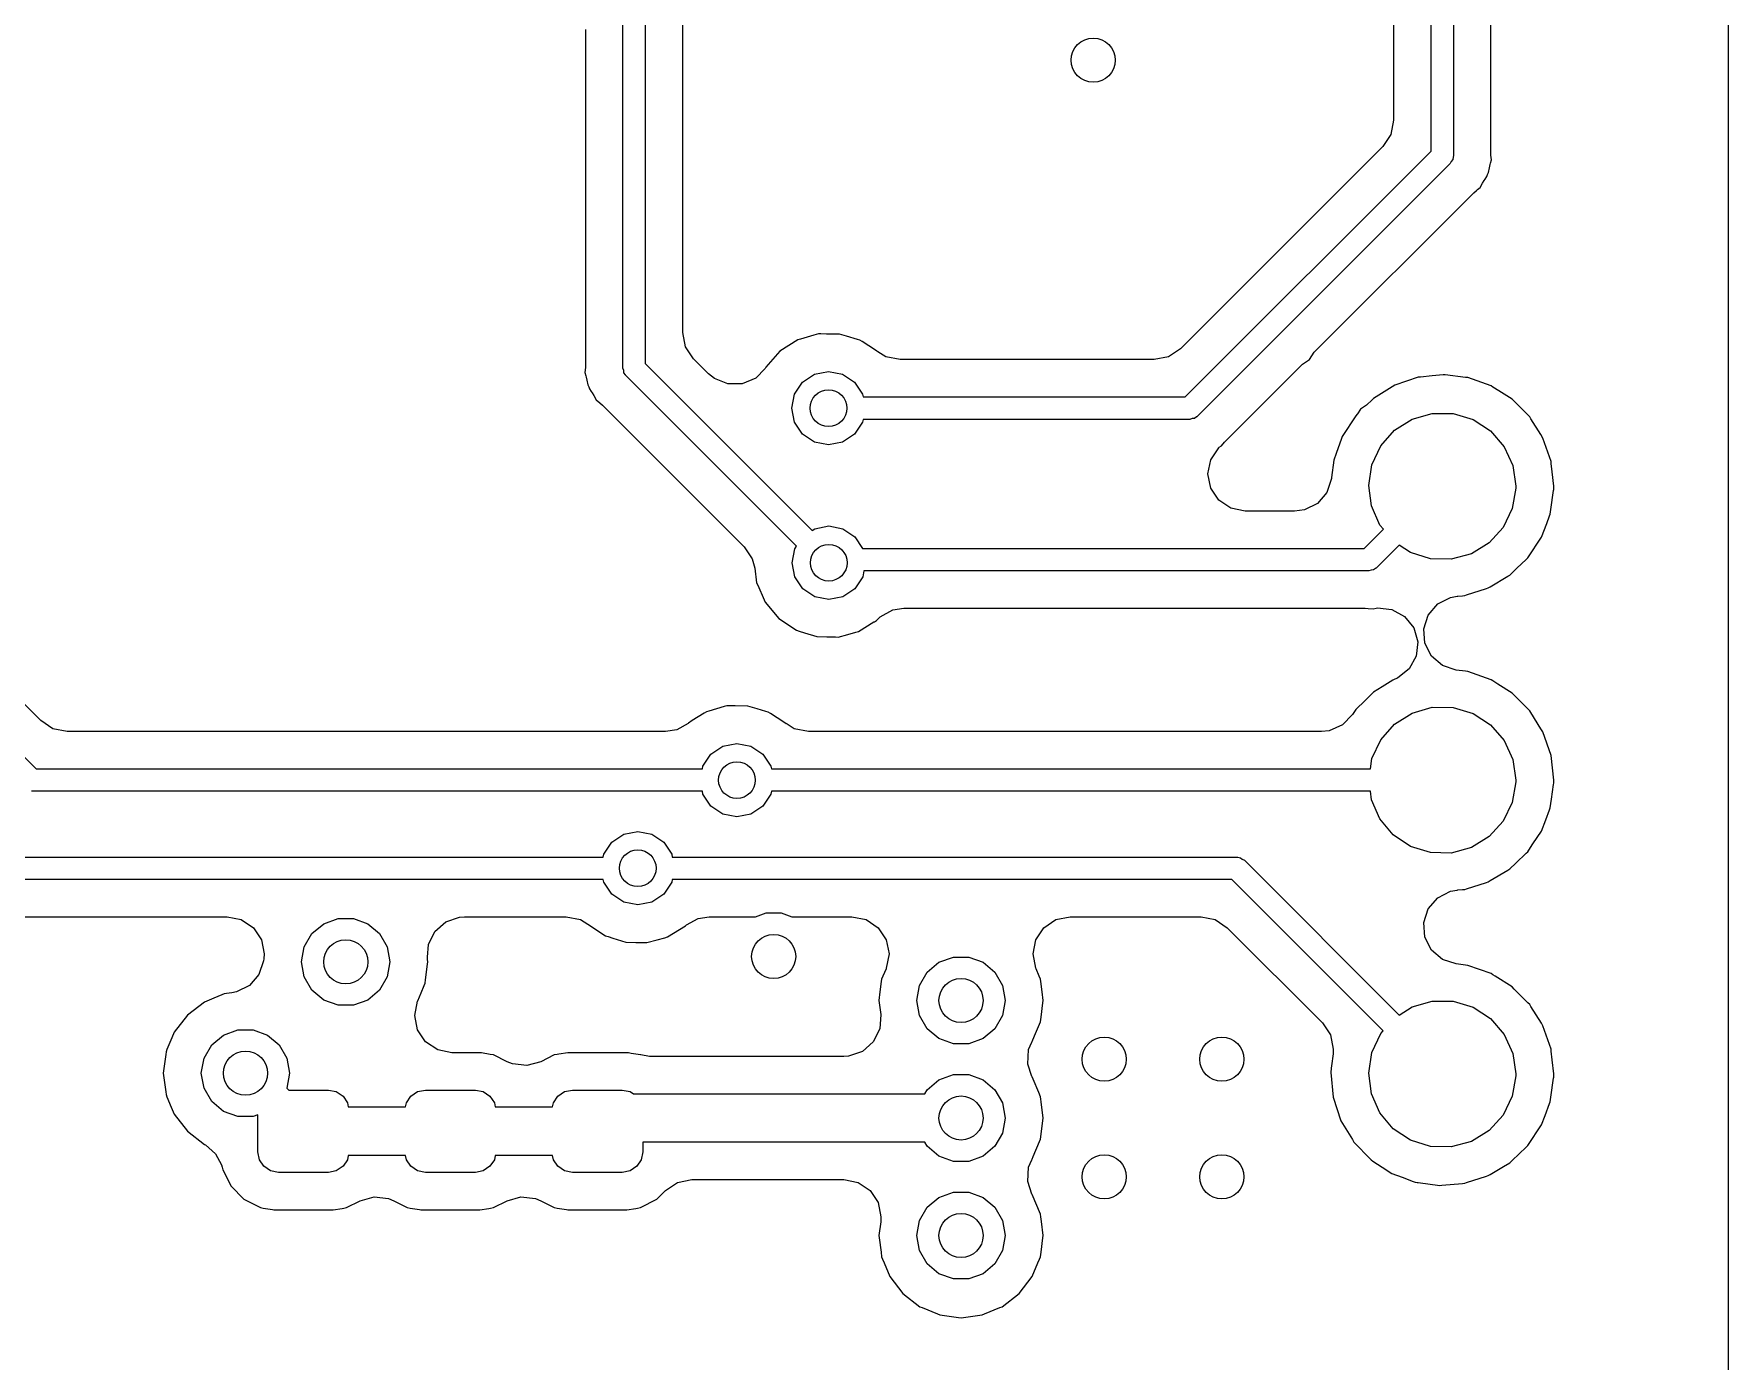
# Model space of a CAD drawing. Extents: x 0.99 to 4.24, y -7.27 to -4.02.
# Drawn here: x 3.788 to 4.242, y -6.7462 to -6.3906 of the extents above; entities that cross this region are included whole.
import ezdxf

# ---------------------------------------------------------------- set-up
doc = ezdxf.new("R2010")
doc.units = 0
doc.header["$MEASUREMENT"] = 0
doc.layers.add('BLACK', color=7, linetype='CONTINUOUS')

msp = doc.modelspace()

# ---------------------------------------------------------------- linework, layer by layer
at = {"layer": 'BLACK', "linetype": 'CONTINUOUS'}
for p, q in [((4.24195, -5.79568), (4.24195, -6.92717)), ((4.16235, -6.42199), (4.16235, -6.27106)), ((4.16835, -6.27106), (4.16835, -6.42323)), ((4.15233, -6.28082), (4.15233, -6.41371)), ((4.17837, -6.42223), (4.17837, -6.28087)), ((3.94582, -6.48014), (3.94582, -6.38116)), ((3.95182, -6.37992), (3.95182, -6.47889)), ((3.96184, -6.47062), (3.96184, -6.38092)), ((3.9358, -6.38944), (3.9358, -6.47913)), ((4.15233, -6.41371), (4.15158, -6.41752)), ((4.15158, -6.41752), (4.14942, -6.42075)), ((4.14942, -6.42075), (4.09522, -6.47495)), ((4.09645, -6.48789), (4.16235, -6.42199)), ((4.16835, -6.42323), (4.16832, -6.42341)), ((4.17841, -6.42309), (4.17837, -6.42223)), ((4.17852, -6.42438), (4.17841, -6.42309)), ((4.16748, -6.42535), (4.09981, -6.49301)), ((4.16775, -6.42476), (4.16748, -6.42535)), ((4.16817, -6.42425), (4.16775, -6.42476)), ((4.16829, -6.42361), (4.16817, -6.42425)), ((4.16834, -6.42349), (4.16829, -6.42361)), ((4.16832, -6.42341), (4.16834, -6.42349)), ((4.17749, -6.42825), (4.17778, -6.42775)), ((4.17778, -6.42775), (4.178, -6.42648)), ((4.178, -6.42648), (4.17819, -6.42563)), ((4.17819, -6.42563), (4.1783, -6.42522)), ((4.1783, -6.42522), (4.17852, -6.42438)), ((4.17449, -6.43256), (4.17481, -6.43229)), ((4.17481, -6.43229), (4.17548, -6.43173)), ((4.17548, -6.43173), (4.17613, -6.43061)), ((4.17613, -6.43061), (4.17659, -6.42987)), ((4.17659, -6.42987), (4.17684, -6.42953)), ((4.17684, -6.42953), (4.17734, -6.42882)), ((4.17684, -6.42953), (4.17684, -6.42953)), ((4.17734, -6.42882), (4.17749, -6.42825)), ((4.13108, -6.47591), (4.17385, -6.43314)), ((4.17385, -6.43314), (4.17449, -6.43256)), ((3.9626, -6.47443), (3.96184, -6.47062)), ((3.99272, -6.47257), (3.98791, -6.47561)), ((3.9934, -6.47238), (3.99272, -6.47257)), ((3.99702, -6.47134), (3.9934, -6.47238)), ((3.9934, -6.47238), (3.9934, -6.47238)), ((3.99819, -6.47101), (3.99702, -6.47134)), ((3.9989, -6.47101), (3.99819, -6.47101)), ((4.00041, -6.47102), (3.9989, -6.47101)), ((4.00388, -6.47104), (4.00041, -6.47102)), ((4.00576, -6.4716), (4.00388, -6.47104)), ((4.00865, -6.47247), (4.00576, -6.4716)), ((4.00933, -6.47267), (4.00865, -6.47247)), ((4.00865, -6.47247), (4.00865, -6.47247)), ((4.00993, -6.47306), (4.00933, -6.47267)), ((4.01351, -6.47538), (4.00993, -6.47306)), ((3.96476, -6.47766), (3.9626, -6.47443)), ((3.96875, -6.48166), (3.96476, -6.47766)), ((3.98791, -6.47561), (3.98414, -6.47987)), ((4.01385, -6.4756), (4.01351, -6.47538)), ((4.01351, -6.47538), (4.01351, -6.47538)), ((4.01411, -6.47577), (4.01385, -6.4756)), ((4.01628, -6.47711), (4.01411, -6.47576)), ((4.01411, -6.47576), (4.01411, -6.47577)), ((4.0201, -6.47787), (4.01628, -6.47711)), ((4.09199, -6.47711), (4.08817, -6.47787)), ((4.09522, -6.47495), (4.09199, -6.47711)), ((4.12979, -6.47783), (4.13108, -6.47591)), ((3.93576, -6.48), (3.93565, -6.48129)), ((3.93565, -6.48129), (3.9359, -6.48222)), ((3.9358, -6.47913), (3.93576, -6.48)), ((3.9359, -6.48222), (3.93598, -6.48254)), ((3.94604, -6.48075), (3.94582, -6.48014)), ((3.9461, -6.48141), (3.94604, -6.48075)), ((3.94648, -6.48194), (3.9461, -6.48141)), ((3.94652, -6.48207), (3.94648, -6.48194)), ((3.94659, -6.48211), (3.94652, -6.48207)), ((3.9467, -6.48226), (3.94659, -6.48211)), ((3.99233, -6.52789), (3.9467, -6.48226)), ((3.95182, -6.47889), (3.99657, -6.52364)), ((3.97033, -6.48294), (3.96875, -6.48166)), ((3.98397, -6.48024), (3.9814, -6.48286)), ((3.98414, -6.47987), (3.98397, -6.48024)), ((3.99395, -6.48393), (3.99715, -6.4818)), ((3.99715, -6.4818), (4.00091, -6.48105)), ((4.00091, -6.48105), (4.00468, -6.4818)), ((4.00468, -6.4818), (4.00787, -6.48393)), ((4.08817, -6.47787), (4.0201, -6.47787)), ((4.10761, -6.49939), (4.12791, -6.47908)), ((4.12791, -6.47908), (4.12979, -6.47783)), ((4.16267, -6.48222), (4.15949, -6.48256)), ((4.16556, -6.48192), (4.16267, -6.48222)), ((4.16612, -6.48199), (4.16556, -6.48192)), ((4.17163, -6.48264), (4.16612, -6.48199)), ((4.16612, -6.48199), (4.16612, -6.48199)), ((3.93598, -6.48254), (3.93617, -6.48339)), ((3.93617, -6.48339), (3.9364, -6.48466)), ((3.9364, -6.48466), (3.93669, -6.48516)), ((3.93669, -6.48516), (3.93684, -6.48572)), ((3.93684, -6.48572), (3.93734, -6.48644)), ((3.93734, -6.48644), (3.93734, -6.48644)), ((3.93734, -6.48644), (3.93758, -6.48678)), ((3.93758, -6.48678), (3.93805, -6.48752)), ((3.97393, -6.4844), (3.97033, -6.48294)), ((3.97782, -6.48437), (3.97393, -6.4844)), ((3.9814, -6.48286), (3.97782, -6.48437)), ((3.99182, -6.48712), (3.99395, -6.48393)), ((4.00787, -6.48393), (4.01001, -6.48712)), ((4.15263, -6.48476), (4.14695, -6.48826)), ((4.15894, -6.48262), (4.15263, -6.48476)), ((4.15949, -6.48256), (4.15894, -6.48262)), ((4.15949, -6.48256), (4.15949, -6.48256)), ((4.17218, -6.48271), (4.17163, -6.48264)), ((4.17163, -6.48264), (4.17163, -6.48264)), ((4.17846, -6.48494), (4.17218, -6.48271)), ((4.17893, -6.48524), (4.17846, -6.48494)), ((4.18051, -6.48624), (4.17893, -6.48524)), ((4.17893, -6.48524), (4.17893, -6.48524)), ((4.18409, -6.48851), (4.18051, -6.48624)), ((3.93805, -6.48752), (3.93869, -6.48864)), ((3.93869, -6.48864), (3.93968, -6.48947)), ((3.93968, -6.48947), (3.94032, -6.49005)), ((3.94032, -6.49005), (3.97831, -6.52804)), ((3.99107, -6.49089), (3.99182, -6.48712)), ((3.99182, -6.49466), (3.99107, -6.49089)), ((4.01001, -6.48712), (4.01016, -6.48789)), ((4.01016, -6.48789), (4.09645, -6.48789)), ((4.14343, -6.49116), (4.14267, -6.49242)), ((4.1451, -6.49007), (4.14343, -6.49116)), ((4.14655, -6.48864), (4.1451, -6.49007)), ((4.14695, -6.48826), (4.14655, -6.48864)), ((4.14655, -6.48864), (4.14655, -6.48864)), ((4.18878, -6.49324), (4.18409, -6.48851)), ((3.99395, -6.49785), (3.99182, -6.49466)), ((4.01001, -6.49466), (4.00787, -6.49785)), ((4.01016, -6.49389), (4.01001, -6.49466)), ((4.09769, -6.49389), (4.01016, -6.49389)), ((4.09831, -6.49367), (4.09769, -6.49389)), ((4.09896, -6.49361), (4.09831, -6.49367)), ((4.0995, -6.49323), (4.09896, -6.49361)), ((4.09962, -6.49319), (4.0995, -6.49323)), ((4.09966, -6.49312), (4.09962, -6.49319)), ((4.09981, -6.49301), (4.09966, -6.49312)), ((4.14219, -6.49292), (4.13858, -6.49852)), ((4.14259, -6.49253), (4.14219, -6.49292)), ((4.14267, -6.49242), (4.14259, -6.49253)), ((4.1526, -6.49682), (4.15732, -6.49384)), ((4.15732, -6.49384), (4.16268, -6.49231)), ((4.16268, -6.49231), (4.16826, -6.49234)), ((4.16826, -6.49234), (4.17361, -6.49394)), ((4.17361, -6.49394), (4.17829, -6.49698)), ((4.18908, -6.49372), (4.18878, -6.49324)), ((4.19174, -6.49798), (4.18908, -6.49372)), ((3.99715, -6.49998), (3.99395, -6.49785)), ((4.00091, -6.50073), (3.99715, -6.49998)), ((4.00468, -6.49998), (4.00091, -6.50073)), ((4.00787, -6.49785), (4.00468, -6.49998)), ((4.10619, -6.50102), (4.10702, -6.50003)), ((4.10702, -6.50003), (4.10761, -6.49939)), ((4.13839, -6.49904), (4.13694, -6.50302)), ((4.13858, -6.49852), (4.13839, -6.49904)), ((4.13839, -6.49904), (4.13839, -6.49904)), ((4.1489, -6.501), (4.1526, -6.49682)), ((4.17829, -6.49698), (4.18194, -6.50121)), ((4.19231, -6.49889), (4.19174, -6.49798)), ((4.1945, -6.50519), (4.19231, -6.49889)), ((4.10255, -6.50852), (4.10331, -6.5047)), ((4.10331, -6.5047), (4.10547, -6.50147)), ((4.10547, -6.50147), (4.10559, -6.50136)), ((4.10559, -6.50136), (4.10619, -6.50102)), ((4.1363, -6.50478), (4.13571, -6.50948)), ((4.13694, -6.50302), (4.1363, -6.50478)), ((4.14653, -6.50606), (4.1489, -6.501)), ((4.18194, -6.50121), (4.18425, -6.50629)), ((4.10331, -6.51233), (4.10255, -6.50852)), ((4.13571, -6.50948), (4.13567, -6.50976)), ((4.14567, -6.51157), (4.14653, -6.50606)), ((4.18425, -6.50629), (4.18504, -6.51181)), ((4.19457, -6.50574), (4.1945, -6.50519)), ((4.19481, -6.50795), (4.19457, -6.50574)), ((4.19457, -6.50574), (4.19457, -6.50574)), ((4.19525, -6.51181), (4.19481, -6.50795)), ((4.10547, -6.51556), (4.10331, -6.51233)), ((4.13444, -6.51345), (4.13189, -6.51639)), ((4.13567, -6.50976), (4.13444, -6.51345)), ((4.14639, -6.5171), (4.14567, -6.51157)), ((4.18503, -6.51229), (4.18411, -6.5178)), ((4.18504, -6.51181), (4.18503, -6.51229)), ((4.19448, -6.51803), (4.19519, -6.51296)), ((4.19519, -6.51296), (4.19524, -6.51265)), ((4.19519, -6.51296), (4.19519, -6.51296)), ((4.19524, -6.51265), (4.19525, -6.51181)), ((4.1087, -6.51772), (4.10547, -6.51556)), ((4.11252, -6.51848), (4.1087, -6.51772)), ((4.12579, -6.51848), (4.11252, -6.51848)), ((4.12842, -6.51812), (4.12579, -6.51848)), ((4.13189, -6.51639), (4.12842, -6.51812)), ((4.14864, -6.52221), (4.14639, -6.5171)), ((4.18411, -6.5178), (4.18167, -6.52282)), ((4.19431, -6.51925), (4.19448, -6.51803)), ((3.99722, -6.52321), (4.00098, -6.52246)), ((4.00098, -6.52246), (4.00475, -6.52321)), ((4.14959, -6.52334), (4.14864, -6.52221)), ((4.18167, -6.52282), (4.17793, -6.52696)), ((4.19194, -6.52547), (4.19334, -6.52179)), ((4.19334, -6.52179), (4.19411, -6.51977)), ((4.19411, -6.51977), (4.19431, -6.51925)), ((4.19411, -6.51977), (4.19411, -6.51977)), ((3.99657, -6.52364), (3.99722, -6.52321)), ((4.00475, -6.52321), (4.00794, -6.52534)), ((4.00794, -6.52534), (4.01005, -6.5285)), ((4.14443, -6.5285), (4.14959, -6.52334)), ((4.15385, -6.52756), (4.14779, -6.53362)), ((4.15688, -6.52958), (4.15385, -6.52756)), ((4.17793, -6.52696), (4.17317, -6.52988)), ((4.18825, -6.53103), (4.19194, -6.52547)), ((3.97831, -6.52804), (3.98047, -6.53128)), ((3.98047, -6.53128), (3.98115, -6.5338)), ((3.99114, -6.5323), (3.99189, -6.52854)), ((3.99189, -6.52854), (3.99233, -6.52789)), ((4.01005, -6.5285), (4.14443, -6.5285)), ((4.16221, -6.53124), (4.15688, -6.52958)), ((4.16779, -6.53135), (4.16221, -6.53124)), ((4.17317, -6.52988), (4.16779, -6.53135)), ((4.18534, -6.5338), (4.18785, -6.53141)), ((4.18785, -6.53141), (4.18825, -6.53103)), ((3.98115, -6.5338), (3.98166, -6.5377)), ((3.99189, -6.53607), (3.99114, -6.5323)), ((3.99402, -6.53926), (3.99189, -6.53607)), ((4.01008, -6.53607), (4.00794, -6.53926)), ((4.01039, -6.5345), (4.01008, -6.53607)), ((4.14567, -6.5345), (4.01039, -6.5345)), ((4.14628, -6.53427), (4.14567, -6.5345)), ((4.14694, -6.53421), (4.14628, -6.53427)), ((4.14747, -6.53384), (4.14694, -6.53421)), ((4.1476, -6.53379), (4.14747, -6.53384)), ((4.14764, -6.53372), (4.1476, -6.53379)), ((4.14779, -6.53362), (4.14764, -6.53372)), ((4.17818, -6.53875), (4.18295, -6.53591)), ((4.18295, -6.53591), (4.18343, -6.53562)), ((4.18343, -6.53562), (4.18534, -6.5338)), ((3.74217, -6.54108), (3.78864, -6.58755)), ((3.78988, -6.57461), (3.75511, -6.53985)), ((3.98166, -6.5377), (3.98194, -6.53835)), ((3.98194, -6.53835), (3.98194, -6.53835)), ((3.98194, -6.53835), (3.98366, -6.54226)), ((3.99722, -6.5414), (3.99402, -6.53926)), ((4.00794, -6.53926), (4.00475, -6.5414)), ((4.1676, -6.5416), (4.16939, -6.54127)), ((4.16939, -6.54127), (4.16957, -6.54126)), ((4.16957, -6.54126), (4.17081, -6.54114)), ((4.17081, -6.54114), (4.17137, -6.54109)), ((4.17081, -6.54114), (4.17081, -6.54114)), ((4.17137, -6.54109), (4.17189, -6.54092)), ((4.17189, -6.54092), (4.17717, -6.53921)), ((4.17189, -6.54092), (4.17189, -6.54092)), ((4.17717, -6.53921), (4.1777, -6.53903)), ((4.17717, -6.53921), (4.17717, -6.53921)), ((4.1777, -6.53903), (4.17818, -6.53875)), ((4.17818, -6.53875), (4.17818, -6.53875)), ((3.98366, -6.54226), (3.98395, -6.54291)), ((3.98395, -6.54291), (3.98761, -6.54726)), ((4.00098, -6.54215), (3.99722, -6.5414)), ((4.00475, -6.5414), (4.00098, -6.54215)), ((4.01476, -6.54681), (4.01818, -6.54496)), ((4.01818, -6.54496), (4.02113, -6.54452)), ((4.02113, -6.54452), (4.14467, -6.54452)), ((4.14467, -6.54452), (4.14553, -6.54455)), ((4.14553, -6.54455), (4.14682, -6.54467)), ((4.14682, -6.54467), (4.14766, -6.54444)), ((4.14766, -6.54444), (4.148, -6.54441)), ((4.148, -6.54441), (4.15186, -6.54483)), ((4.15186, -6.54483), (4.15527, -6.5467)), ((4.16161, -6.54632), (4.16414, -6.54336)), ((4.16414, -6.54336), (4.1676, -6.5416)), ((3.98761, -6.54726), (3.99235, -6.55041)), ((3.99235, -6.55041), (3.99302, -6.55063)), ((4.00895, -6.55072), (4.0131, -6.54817)), ((4.0131, -6.54817), (4.0132, -6.54811)), ((4.0132, -6.54811), (4.0138, -6.54774)), ((4.0132, -6.54811), (4.0132, -6.54811)), ((4.0138, -6.54774), (4.01428, -6.54722)), ((4.01428, -6.54722), (4.01476, -6.54681)), ((4.15527, -6.5467), (4.1577, -6.54974)), ((4.1577, -6.54974), (4.15879, -6.55347)), ((4.1604, -6.55001), (4.16161, -6.54632)), ((4.16071, -6.55389), (4.1604, -6.55001)), ((3.99302, -6.55063), (3.99302, -6.55063)), ((3.99302, -6.55063), (3.99451, -6.55109)), ((3.99451, -6.55109), (3.99778, -6.55211)), ((3.99778, -6.55211), (4.00047, -6.55216)), ((4.00047, -6.55216), (4.00275, -6.5522)), ((4.00275, -6.5522), (4.00276, -6.5522)), ((4.00276, -6.5522), (4.00346, -6.55222)), ((4.00346, -6.55222), (4.00608, -6.5515)), ((4.00608, -6.5515), (4.00827, -6.55091)), ((4.00827, -6.55091), (4.00895, -6.55072)), ((4.00827, -6.55091), (4.00827, -6.55091)), ((4.15879, -6.55347), (4.15836, -6.55733)), ((4.16247, -6.55735), (4.16071, -6.55389)), ((4.15836, -6.55733), (4.15649, -6.56074)), ((4.16542, -6.55988), (4.16247, -6.55735)), ((4.15215, -6.5638), (4.14927, -6.56557)), ((4.15263, -6.5635), (4.15215, -6.5638)), ((4.15215, -6.5638), (4.15215, -6.5638)), ((4.15315, -6.56333), (4.15263, -6.5635)), ((4.15346, -6.56317), (4.15315, -6.56333)), ((4.15649, -6.56074), (4.15346, -6.56317)), ((4.16912, -6.56108), (4.16542, -6.55988)), ((4.17163, -6.56138), (4.16912, -6.56108)), ((4.17218, -6.56145), (4.17163, -6.56138)), ((4.17163, -6.56138), (4.17163, -6.56138)), ((4.17846, -6.56368), (4.17218, -6.56145)), ((4.17893, -6.56398), (4.17846, -6.56368)), ((4.18029, -6.56485), (4.17893, -6.56398)), ((4.17893, -6.56398), (4.17893, -6.56398)), ((4.14655, -6.56739), (4.14469, -6.56921)), ((4.14695, -6.567), (4.14655, -6.56739)), ((4.14655, -6.56739), (4.14655, -6.56739)), ((4.14927, -6.56557), (4.14695, -6.567)), ((4.18409, -6.56725), (4.18029, -6.56485)), ((4.18457, -6.56774), (4.18409, -6.56725)), ((4.18807, -6.57127), (4.18457, -6.56774)), ((3.96758, -6.57261), (3.96441, -6.57461)), ((3.96818, -6.57223), (3.96758, -6.57261)), ((3.96758, -6.57261), (3.96758, -6.57261)), ((3.96887, -6.57204), (3.96818, -6.57223)), ((3.97297, -6.57087), (3.96887, -6.57204)), ((3.96887, -6.57204), (3.96887, -6.57204)), ((3.97365, -6.57067), (3.97297, -6.57087)), ((3.97297, -6.57087), (3.97297, -6.57087)), ((3.97436, -6.57067), (3.97365, -6.57067)), ((3.97588, -6.57068), (3.97436, -6.57067)), ((3.97934, -6.57071), (3.97588, -6.57068)), ((3.98182, -6.57145), (3.97934, -6.57071)), ((3.98412, -6.57213), (3.98182, -6.57145)), ((3.98479, -6.57234), (3.98412, -6.57213)), ((3.98412, -6.57213), (3.98412, -6.57213)), ((3.98539, -6.57272), (3.98479, -6.57234)), ((3.98897, -6.57504), (3.98539, -6.57272)), ((4.14135, -6.57297), (4.13864, -6.57576)), ((4.14219, -6.57166), (4.14135, -6.57297)), ((4.14469, -6.56921), (4.14219, -6.57166)), ((4.1526, -6.57556), (4.15732, -6.57258)), ((4.15732, -6.57258), (4.16268, -6.57105)), ((4.16268, -6.57105), (4.16826, -6.57108)), ((4.16826, -6.57108), (4.17361, -6.57268)), ((4.17361, -6.57268), (4.17829, -6.57572)), ((4.18878, -6.57198), (4.18807, -6.57127)), ((4.18908, -6.57246), (4.18878, -6.57198)), ((4.19177, -6.57677), (4.18908, -6.57246)), ((3.79311, -6.57677), (3.78988, -6.57461)), ((3.79692, -6.57753), (3.79311, -6.57677)), ((3.95721, -6.57753), (3.79692, -6.57753)), ((3.96027, -6.57705), (3.95721, -6.57753)), ((3.96329, -6.57536), (3.96027, -6.57705)), ((3.96337, -6.57527), (3.96329, -6.57536)), ((3.96441, -6.57461), (3.96337, -6.57527)), ((3.98931, -6.57526), (3.98897, -6.57504)), ((3.98897, -6.57504), (3.98897, -6.57504)), ((3.98957, -6.57543), (3.98931, -6.57526)), ((3.99175, -6.57677), (3.98957, -6.57542)), ((3.98957, -6.57542), (3.98957, -6.57543)), ((3.99556, -6.57753), (3.99175, -6.57677)), ((4.13297, -6.57753), (3.99556, -6.57753)), ((4.13508, -6.57731), (4.13297, -6.57753)), ((4.13864, -6.57576), (4.13508, -6.57731)), ((4.1489, -6.57974), (4.1526, -6.57556)), ((4.17829, -6.57572), (4.18194, -6.57995)), ((4.19231, -6.57763), (4.19177, -6.57677)), ((4.1945, -6.58393), (4.19231, -6.57763)), ((3.96942, -6.58359), (3.97261, -6.58146)), ((3.97261, -6.58146), (3.97638, -6.58071)), ((3.97638, -6.58071), (3.98014, -6.58146)), ((3.98014, -6.58146), (3.98334, -6.58359)), ((4.14653, -6.5848), (4.1489, -6.57974)), ((4.18194, -6.57995), (4.18425, -6.58503)), ((3.96728, -6.58678), (3.96942, -6.58359)), ((3.98334, -6.58359), (3.98547, -6.58678)), ((4.1461, -6.58755), (4.14653, -6.5848)), ((4.18425, -6.58503), (4.18504, -6.59055)), ((4.19525, -6.59055), (4.1945, -6.58393)), ((3.78864, -6.58755), (3.96713, -6.58755)), ((3.96713, -6.58755), (3.96728, -6.58678)), ((3.98547, -6.58678), (3.98562, -6.58755)), ((3.98562, -6.58755), (4.1461, -6.58755)), ((4.18503, -6.59103), (4.18411, -6.59654)), ((4.18504, -6.59055), (4.18503, -6.59103)), ((4.19524, -6.59139), (4.19525, -6.59055)), ((3.96713, -6.59355), (3.7874, -6.59355)), ((3.96728, -6.59432), (3.96713, -6.59355)), ((3.96942, -6.59751), (3.96728, -6.59432)), ((3.98547, -6.59432), (3.98334, -6.59751)), ((3.98562, -6.59355), (3.98547, -6.59432)), ((4.14609, -6.59355), (3.98562, -6.59355)), ((4.14639, -6.59584), (4.14609, -6.59355)), ((4.19431, -6.59799), (4.19463, -6.59568)), ((4.19463, -6.59568), (4.19519, -6.5917)), ((4.19519, -6.5917), (4.19524, -6.59139)), ((4.19519, -6.5917), (4.19519, -6.5917)), ((3.97261, -6.59964), (3.96942, -6.59751)), ((3.97638, -6.60039), (3.97261, -6.59964)), ((3.98014, -6.59964), (3.97638, -6.60039)), ((3.98334, -6.59751), (3.98014, -6.59964)), ((4.14864, -6.60095), (4.14639, -6.59584)), ((4.18411, -6.59654), (4.18167, -6.60156)), ((4.19309, -6.60118), (4.19411, -6.59851)), ((4.19411, -6.59851), (4.19431, -6.59799)), ((4.19411, -6.59851), (4.19411, -6.59851)), ((3.94604, -6.60508), (3.9498, -6.60433)), ((3.9498, -6.60433), (3.95357, -6.60508)), ((4.15223, -6.60523), (4.14864, -6.60095)), ((4.18167, -6.60156), (4.17793, -6.6057)), ((4.18966, -6.60765), (4.19194, -6.60422)), ((4.19194, -6.60422), (4.19309, -6.60118)), ((3.94071, -6.61041), (3.94284, -6.60721)), ((3.94284, -6.60721), (3.94604, -6.60508)), ((3.95357, -6.60508), (3.95676, -6.60721)), ((3.95676, -6.60721), (3.9589, -6.61041)), ((4.15688, -6.60832), (4.15223, -6.60523)), ((4.16221, -6.60998), (4.15688, -6.60832)), ((4.17317, -6.60862), (4.16779, -6.61009)), ((4.17793, -6.6057), (4.17317, -6.60862)), ((4.18825, -6.60977), (4.18856, -6.6093)), ((4.18856, -6.6093), (4.18966, -6.60765)), ((3.78077, -6.61117), (3.94056, -6.61117)), ((3.94056, -6.61117), (3.94071, -6.61041)), ((3.9589, -6.61041), (3.95905, -6.61117)), ((3.95905, -6.61117), (4.11024, -6.61117)), ((4.11024, -6.61117), (4.11042, -6.61121)), ((4.11042, -6.61121), (4.1105, -6.61118)), ((4.1105, -6.61118), (4.11062, -6.61124)), ((4.11062, -6.61124), (4.11126, -6.61135)), ((4.11126, -6.61135), (4.11176, -6.61178)), ((4.11176, -6.61178), (4.11236, -6.61205)), ((4.11236, -6.61205), (4.15383, -6.65352)), ((4.16779, -6.61009), (4.16221, -6.60998)), ((4.18343, -6.61436), (4.18506, -6.61281)), ((4.18506, -6.61281), (4.18785, -6.61015)), ((4.18785, -6.61015), (4.18825, -6.60977)), ((3.94056, -6.61717), (3.77953, -6.61717)), ((3.94071, -6.61794), (3.94056, -6.61717)), ((3.94284, -6.62113), (3.94071, -6.61794)), ((3.9589, -6.61794), (3.95676, -6.62113)), ((3.95905, -6.61717), (3.9589, -6.61794)), ((4.10899, -6.61717), (3.95905, -6.61717)), ((4.14956, -6.65774), (4.10899, -6.61717)), ((4.17189, -6.61966), (4.17717, -6.61795)), ((4.17717, -6.61795), (4.1777, -6.61777)), ((4.17717, -6.61795), (4.17717, -6.61795)), ((4.1777, -6.61777), (4.17818, -6.61749)), ((4.17818, -6.61749), (4.18295, -6.61465)), ((4.17818, -6.61749), (4.17818, -6.61749)), ((4.18295, -6.61465), (4.18343, -6.61436)), ((3.94604, -6.62327), (3.94284, -6.62113)), ((3.95676, -6.62113), (3.95357, -6.62327)), ((4.16161, -6.62506), (4.16414, -6.6221)), ((4.16414, -6.6221), (4.1676, -6.62034)), ((4.1676, -6.62034), (4.16939, -6.62001)), ((4.16939, -6.62001), (4.16957, -6.62)), ((4.16957, -6.62), (4.17081, -6.61988)), ((4.17081, -6.61988), (4.17137, -6.61983)), ((4.17081, -6.61988), (4.17081, -6.61988)), ((4.17137, -6.61983), (4.17189, -6.61966)), ((4.17189, -6.61966), (4.17189, -6.61966)), ((3.78053, -6.62719), (3.83977, -6.62719)), ((3.83977, -6.62719), (3.84358, -6.62795)), ((3.89836, -6.62853), (3.90204, -6.62728)), ((3.90204, -6.62728), (3.90334, -6.62719)), ((3.90334, -6.62719), (3.93061, -6.62719)), ((3.93061, -6.62719), (3.93442, -6.62795)), ((3.9498, -6.62402), (3.94604, -6.62327)), ((3.95357, -6.62327), (3.9498, -6.62402)), ((3.96603, -6.62764), (3.96897, -6.62719)), ((3.96897, -6.62719), (3.98134, -6.62719)), ((3.98134, -6.62719), (3.98417, -6.62616)), ((3.98417, -6.62616), (3.98827, -6.62616)), ((3.98827, -6.62616), (3.9911, -6.62719)), ((3.9911, -6.62719), (4.00716, -6.62719)), ((4.00716, -6.62719), (4.01098, -6.62795)), ((4.06186, -6.62795), (4.06567, -6.62719)), ((4.06567, -6.62719), (4.10072, -6.62719)), ((4.10072, -6.62719), (4.10453, -6.62795)), ((4.1604, -6.62875), (4.16161, -6.62506)), ((3.84358, -6.62795), (3.84681, -6.63011)), ((3.84681, -6.63011), (3.84897, -6.63334)), ((3.86046, -6.63523), (3.86251, -6.63168)), ((3.86251, -6.63168), (3.86565, -6.62904)), ((3.86565, -6.62904), (3.8695, -6.62764)), ((3.8695, -6.62764), (3.87361, -6.62764)), ((3.87361, -6.62764), (3.87746, -6.62904)), ((3.87746, -6.62904), (3.8806, -6.63168)), ((3.8806, -6.63168), (3.88265, -6.63523)), ((3.89372, -6.63458), (3.89544, -6.63109)), ((3.89544, -6.63109), (3.89836, -6.62853)), ((3.93442, -6.62795), (3.93639, -6.62919)), ((3.93639, -6.62919), (3.93643, -6.62913)), ((3.93643, -6.62913), (3.94116, -6.63228)), ((3.95777, -6.63259), (3.96262, -6.62961)), ((3.96262, -6.62961), (3.96285, -6.62936)), ((3.96285, -6.62936), (3.96603, -6.62764)), ((4.01098, -6.62795), (4.01421, -6.63011)), ((4.01421, -6.63011), (4.01637, -6.63334)), ((4.05647, -6.63334), (4.05863, -6.63011)), ((4.05863, -6.63011), (4.06186, -6.62795)), ((4.10453, -6.62795), (4.10776, -6.63011)), ((4.10776, -6.63011), (4.13325, -6.6556)), ((4.16071, -6.63263), (4.1604, -6.62875)), ((3.84897, -6.63334), (3.84973, -6.63715)), ((3.85974, -6.63927), (3.86046, -6.63523)), ((3.88265, -6.63523), (3.88337, -6.63927)), ((3.8935, -6.63797), (3.89372, -6.63458)), ((3.94116, -6.63228), (3.94184, -6.6325)), ((3.94184, -6.6325), (3.94184, -6.6325)), ((3.94184, -6.6325), (3.94309, -6.63288)), ((3.94309, -6.63288), (3.94659, -6.63398)), ((3.94659, -6.63398), (3.94929, -6.63403)), ((3.94929, -6.63403), (3.95157, -6.63407)), ((3.95157, -6.63407), (3.95157, -6.63407)), ((3.95157, -6.63407), (3.95228, -6.63409)), ((3.95228, -6.63409), (3.95501, -6.63334)), ((3.95501, -6.63334), (3.95709, -6.63278)), ((3.95709, -6.63278), (3.95777, -6.63259)), ((3.95709, -6.63278), (3.95709, -6.63278)), ((4.01637, -6.63334), (4.01713, -6.63715)), ((4.05571, -6.63715), (4.05647, -6.63334)), ((4.16247, -6.63609), (4.16071, -6.63263)), ((4.16542, -6.63862), (4.16247, -6.63609)), ((3.84957, -6.63899), (3.84832, -6.64267)), ((3.84964, -6.63845), (3.84957, -6.63899)), ((3.84973, -6.63715), (3.84964, -6.63845)), ((3.86046, -6.64331), (3.85974, -6.63927)), ((3.88337, -6.63927), (3.88265, -6.64331)), ((3.89294, -6.6441), (3.89349, -6.63992)), ((3.89347, -6.63845), (3.89349, -6.63811)), ((3.89349, -6.63862), (3.89347, -6.63845)), ((3.89349, -6.63811), (3.89349, -6.63797)), ((3.89349, -6.63797), (3.8935, -6.63797)), ((3.89357, -6.63927), (3.89349, -6.63862)), ((3.89349, -6.63862), (3.89349, -6.63862)), ((3.89349, -6.63992), (3.89357, -6.63927)), ((4.01632, -6.64109), (4.01549, -6.64309)), ((4.01637, -6.64097), (4.01632, -6.64109)), ((4.01713, -6.63715), (4.01637, -6.64097)), ((4.02737, -6.64201), (4.03051, -6.63938)), ((4.03051, -6.63938), (4.03437, -6.63797)), ((4.03437, -6.63797), (4.03847, -6.63797)), ((4.03847, -6.63797), (4.04232, -6.63938)), ((4.04232, -6.63938), (4.04547, -6.64201)), ((4.05647, -6.64097), (4.05571, -6.63715)), ((4.05652, -6.64109), (4.05647, -6.64097)), ((4.05735, -6.64309), (4.05652, -6.64109)), ((4.16912, -6.63982), (4.16542, -6.63862)), ((4.17163, -6.64012), (4.16912, -6.63982)), ((4.17218, -6.64019), (4.17163, -6.64012)), ((4.17163, -6.64012), (4.17163, -6.64012)), ((4.17846, -6.64242), (4.17218, -6.64019)), ((3.84576, -6.64559), (3.84228, -6.64731)), ((3.84832, -6.64267), (3.84576, -6.64559)), ((3.86251, -6.64686), (3.86046, -6.64331)), ((3.88265, -6.64331), (3.8806, -6.64686)), ((3.89176, -6.64754), (3.89257, -6.64557)), ((3.89257, -6.64557), (3.89282, -6.64497)), ((3.89257, -6.64557), (3.89257, -6.64557)), ((3.89282, -6.64497), (3.89294, -6.6441)), ((4.01506, -6.64455), (4.0147, -6.64731)), ((4.01515, -6.64391), (4.01506, -6.64455)), ((4.01506, -6.64455), (4.01506, -6.64455)), ((4.01549, -6.64309), (4.01515, -6.64391)), ((4.02461, -6.64961), (4.02532, -6.64557)), ((4.02532, -6.64557), (4.02737, -6.64201)), ((4.04547, -6.64201), (4.04752, -6.64557)), ((4.04752, -6.64557), (4.04823, -6.64961)), ((4.05769, -6.64391), (4.05735, -6.64309)), ((4.05777, -6.64455), (4.05769, -6.64391)), ((4.05813, -6.64731), (4.05777, -6.64455)), ((4.05777, -6.64455), (4.05777, -6.64455)), ((4.17893, -6.64272), (4.17846, -6.64242)), ((4.17957, -6.64313), (4.17893, -6.64272)), ((4.17893, -6.64272), (4.17893, -6.64272)), ((4.18409, -6.64599), (4.17957, -6.64313)), ((3.83368, -6.65003), (3.82912, -6.65352)), ((3.83625, -6.64896), (3.83368, -6.65003)), ((3.83838, -6.64808), (3.83625, -6.64896)), ((3.83899, -6.64783), (3.83838, -6.64808)), ((3.83838, -6.64808), (3.83838, -6.64808)), ((3.83963, -6.64774), (3.83899, -6.64783)), ((3.841, -6.64756), (3.83963, -6.64774)), ((3.83963, -6.64774), (3.83963, -6.64774)), ((3.84228, -6.64731), (3.841, -6.64756)), ((3.86565, -6.6495), (3.86251, -6.64686)), ((3.8695, -6.6509), (3.86565, -6.6495)), ((3.87746, -6.6495), (3.87361, -6.6509)), ((3.8806, -6.64686), (3.87746, -6.6495)), ((3.89005, -6.65364), (3.89081, -6.64983)), ((3.89081, -6.64983), (3.89086, -6.64972)), ((3.89086, -6.64972), (3.89176, -6.64754)), ((4.0147, -6.64731), (4.0144, -6.64961)), ((4.0144, -6.64961), (4.01448, -6.65025)), ((4.01448, -6.65025), (4.01489, -6.65332)), ((4.02532, -6.65365), (4.02461, -6.64961)), ((4.04823, -6.64961), (4.04752, -6.65365)), ((4.05785, -6.65404), (4.05835, -6.65025)), ((4.05844, -6.64961), (4.05813, -6.64731)), ((4.05835, -6.65025), (4.05844, -6.64961)), ((4.15732, -6.65132), (4.16268, -6.64979)), ((4.16268, -6.64979), (4.16826, -6.64982)), ((4.16826, -6.64982), (4.17361, -6.65142)), ((4.18464, -6.64656), (4.18409, -6.64599)), ((4.18828, -6.65022), (4.18464, -6.64656)), ((4.18878, -6.65072), (4.18828, -6.65022)), ((3.82912, -6.65352), (3.82562, -6.65808)), ((3.87361, -6.6509), (3.8695, -6.6509)), ((3.89081, -6.65745), (3.89005, -6.65364)), ((4.01489, -6.65332), (4.01463, -6.6572)), ((4.02737, -6.6572), (4.02532, -6.65365)), ((4.04752, -6.65365), (4.04547, -6.6572)), ((4.05769, -6.65531), (4.05785, -6.65404)), ((4.15383, -6.65352), (4.15732, -6.65132)), ((4.17361, -6.65142), (4.17829, -6.65446)), ((4.17829, -6.65446), (4.18194, -6.65869)), ((4.18908, -6.6512), (4.18878, -6.65072)), ((4.19191, -6.65573), (4.18908, -6.6512)), ((3.82562, -6.65808), (3.82498, -6.65961)), ((3.83564, -6.6615), (3.83878, -6.65887)), ((3.83878, -6.65887), (3.84263, -6.65746)), ((3.84263, -6.65746), (3.84674, -6.65746)), ((3.84674, -6.65746), (3.85059, -6.65887)), ((3.85059, -6.65887), (3.85373, -6.6615)), ((3.89297, -6.66068), (3.89081, -6.65745)), ((4.01463, -6.6572), (4.01291, -6.66069)), ((4.03051, -6.65983), (4.02737, -6.6572)), ((4.04547, -6.6572), (4.04232, -6.65983)), ((4.05549, -6.66062), (4.05613, -6.65906)), ((4.05613, -6.65906), (4.05744, -6.65591)), ((4.05744, -6.65591), (4.05769, -6.65531)), ((4.05744, -6.65591), (4.05744, -6.65591)), ((4.13325, -6.6556), (4.13541, -6.65884)), ((4.13541, -6.65884), (4.13617, -6.66265)), ((4.14653, -6.66354), (4.1489, -6.65848)), ((4.1489, -6.65848), (4.14956, -6.65774)), ((4.18194, -6.65869), (4.18425, -6.66377)), ((4.19231, -6.65638), (4.19191, -6.65573)), ((4.1945, -6.66267), (4.19231, -6.65638)), ((3.82342, -6.6634), (3.82333, -6.66404)), ((3.82367, -6.66278), (3.82342, -6.6634)), ((3.82498, -6.65961), (3.82367, -6.66278)), ((3.83359, -6.66505), (3.83564, -6.6615)), ((3.85373, -6.6615), (3.85578, -6.66505)), ((3.8962, -6.66284), (3.89297, -6.66068)), ((3.90001, -6.6636), (3.8962, -6.66284)), ((3.90752, -6.6636), (3.90001, -6.6636)), ((3.90791, -6.66366), (3.90752, -6.6636)), ((3.9103, -6.66404), (3.90791, -6.66366)), ((3.90791, -6.66366), (3.90791, -6.66366)), ((3.93106, -6.6636), (3.92865, -6.66398)), ((3.93897, -6.6636), (3.93106, -6.6636)), ((3.9465, -6.6636), (3.93897, -6.6636)), ((3.94689, -6.6636), (3.9465, -6.6636)), ((3.94728, -6.66366), (3.94689, -6.6636)), ((3.94807, -6.66379), (3.94728, -6.66366)), ((3.94728, -6.66366), (3.94728, -6.66366)), ((3.95053, -6.66418), (3.94807, -6.66379)), ((4.00999, -6.66325), (4.00631, -6.6645)), ((4.01291, -6.66069), (4.00999, -6.66325)), ((4.03437, -6.66124), (4.03051, -6.65983)), ((4.03847, -6.66124), (4.03437, -6.66124)), ((4.04232, -6.65983), (4.03847, -6.66124)), ((4.05428, -6.66665), (4.05453, -6.66278)), ((4.05453, -6.66278), (4.05536, -6.66078)), ((4.05536, -6.66078), (4.05549, -6.66062)), ((4.13609, -6.6639), (4.13569, -6.66711)), ((4.13617, -6.66265), (4.13609, -6.6639)), ((4.14567, -6.66905), (4.14653, -6.66354)), ((4.18425, -6.66377), (4.18504, -6.66929)), ((4.19457, -6.66322), (4.1945, -6.66267)), ((4.19483, -6.66553), (4.19457, -6.66322)), ((4.19457, -6.66322), (4.19457, -6.66322)), ((3.82316, -6.66535), (3.82267, -6.66909)), ((3.82333, -6.66404), (3.82316, -6.66535)), ((3.82333, -6.66404), (3.82333, -6.66404)), ((3.83287, -6.66909), (3.83359, -6.66505)), ((3.85578, -6.66505), (3.8565, -6.66909)), ((3.91116, -6.66418), (3.9103, -6.66404)), ((3.91477, -6.66602), (3.91116, -6.66418)), ((3.91621, -6.66662), (3.91477, -6.66602)), ((3.92007, -6.66707), (3.91621, -6.66662)), ((3.92381, -6.66602), (3.92007, -6.66707)), ((3.92742, -6.66418), (3.92381, -6.66602)), ((3.9282, -6.66406), (3.92742, -6.66418)), ((3.92865, -6.66398), (3.9282, -6.66406)), ((3.9282, -6.66406), (3.9282, -6.66406)), ((3.95059, -6.66421), (3.95053, -6.66418)), ((3.95295, -6.66458), (3.95059, -6.66421)), ((4.00501, -6.66458), (3.95295, -6.66458)), ((4.00631, -6.6645), (4.00501, -6.66458)), ((4.05541, -6.67), (4.05428, -6.66665)), ((4.13561, -6.66772), (4.13546, -6.66887)), ((4.13569, -6.66711), (4.13561, -6.66772)), ((4.19525, -6.66929), (4.19483, -6.66553)), ((3.82267, -6.66909), (3.82275, -6.66974)), ((3.82275, -6.66974), (3.82333, -6.67412)), ((3.83359, -6.67313), (3.83287, -6.66909)), ((3.8565, -6.66909), (3.85579, -6.67312)), ((4.02737, -6.67351), (4.03051, -6.67087)), ((4.03051, -6.67087), (4.03437, -6.66947)), ((4.03437, -6.66947), (4.03847, -6.66947)), ((4.03847, -6.66947), (4.04232, -6.67087)), ((4.04232, -6.67087), (4.04547, -6.67351)), ((4.05549, -6.67009), (4.05541, -6.67)), ((4.05574, -6.6707), (4.05549, -6.67009)), ((4.05723, -6.6743), (4.05574, -6.6707)), ((4.05574, -6.6707), (4.05574, -6.6707)), ((4.13546, -6.66887), (4.13611, -6.67551)), ((4.14639, -6.67459), (4.14567, -6.66905)), ((4.18503, -6.66977), (4.18411, -6.67528)), ((4.18504, -6.66929), (4.18503, -6.66977)), ((4.19448, -6.67551), (4.19519, -6.67044)), ((4.19519, -6.67044), (4.19524, -6.67013)), ((4.19519, -6.67044), (4.19519, -6.67044)), ((4.19524, -6.67013), (4.19525, -6.66929)), ((3.82333, -6.67412), (3.82342, -6.67479)), ((3.82342, -6.67479), (3.82367, -6.6754)), ((3.82367, -6.6754), (3.82367, -6.6754)), ((3.82367, -6.6754), (3.82481, -6.67816)), ((3.83564, -6.67669), (3.83359, -6.67313)), ((3.83878, -6.67932), (3.83564, -6.67669)), ((3.85579, -6.67312), (3.85628, -6.67362)), ((3.85628, -6.67362), (3.86693, -6.67362)), ((3.86693, -6.67362), (3.86904, -6.67404)), ((3.86904, -6.67404), (3.87083, -6.67524)), ((3.87083, -6.67524), (3.87202, -6.67702)), ((3.87202, -6.67702), (3.87224, -6.67815)), ((3.8876, -6.67815), (3.88782, -6.67702)), ((3.88782, -6.67702), (3.88902, -6.67524)), ((3.88902, -6.67524), (3.8908, -6.67404)), ((3.8908, -6.67404), (3.89291, -6.67362)), ((3.89291, -6.67362), (3.9063, -6.67362)), ((3.9063, -6.67362), (3.90841, -6.67404)), ((3.90841, -6.67404), (3.9102, -6.67524)), ((3.9102, -6.67524), (3.91139, -6.67702)), ((3.91139, -6.67702), (3.91161, -6.67815)), ((3.92697, -6.67815), (3.92719, -6.67702)), ((3.92719, -6.67702), (3.92839, -6.67524)), ((3.92839, -6.67524), (3.93017, -6.67404)), ((3.93017, -6.67404), (3.93228, -6.67362)), ((3.93228, -6.67362), (3.94567, -6.67362)), ((3.94567, -6.67362), (3.94778, -6.67404)), ((3.94778, -6.67404), (3.94862, -6.6746)), ((3.94862, -6.6746), (4.02674, -6.6746)), ((4.02674, -6.6746), (4.02737, -6.67351)), ((4.04547, -6.67351), (4.04752, -6.67706)), ((4.04752, -6.67706), (4.04823, -6.6811)), ((4.05769, -6.6754), (4.05723, -6.6743)), ((4.05777, -6.67605), (4.05769, -6.6754)), ((4.05786, -6.67673), (4.05777, -6.67605)), ((4.05777, -6.67605), (4.05777, -6.67605)), ((4.05844, -6.6811), (4.05786, -6.67673)), ((4.13611, -6.67551), (4.13822, -6.68183)), ((4.14864, -6.67969), (4.14639, -6.67459)), ((4.18411, -6.67528), (4.18167, -6.6803)), ((4.19289, -6.68046), (4.19411, -6.67725)), ((4.19411, -6.67725), (4.19431, -6.67673)), ((4.19411, -6.67725), (4.19411, -6.67725)), ((4.19431, -6.67673), (4.19448, -6.67551)), ((3.82481, -6.67816), (3.82562, -6.6801)), ((3.82562, -6.6801), (3.82912, -6.68466)), ((3.84263, -6.68073), (3.83878, -6.67932)), ((3.84674, -6.68073), (3.84263, -6.68073)), ((3.84803, -6.68025), (3.84674, -6.68073)), ((3.84803, -6.69016), (3.84803, -6.68025)), ((3.87224, -6.67815), (3.8876, -6.67815)), ((3.91161, -6.67815), (3.92697, -6.67815)), ((4.04823, -6.6811), (4.04752, -6.68514)), ((4.05786, -6.68546), (4.05835, -6.68175)), ((4.05835, -6.68175), (4.05844, -6.6811)), ((4.13822, -6.68183), (4.1404, -6.68543)), ((4.15223, -6.68397), (4.14864, -6.67969)), ((4.18167, -6.6803), (4.17793, -6.68444)), ((4.19194, -6.68296), (4.19289, -6.68046)), ((3.82912, -6.68466), (3.83368, -6.68816)), ((4.04752, -6.68514), (4.04547, -6.68869)), ((4.05769, -6.6868), (4.05786, -6.68546)), ((4.1404, -6.68543), (4.14128, -6.68688)), ((4.15688, -6.68706), (4.15223, -6.68397)), ((4.17793, -6.68444), (4.17317, -6.68736)), ((4.18825, -6.68851), (4.19194, -6.68296)), ((3.83368, -6.68816), (3.83396, -6.68828)), ((3.83396, -6.68828), (3.83671, -6.69069)), ((3.83671, -6.69069), (3.83828, -6.69368)), ((3.84845, -6.69227), (3.84803, -6.69016)), ((3.95118, -6.69016), (3.95076, -6.69227)), ((4.02674, -6.6876), (3.95118, -6.6876)), ((3.95118, -6.6876), (3.95118, -6.69016)), ((4.02737, -6.68869), (4.02674, -6.6876)), ((4.03051, -6.69133), (4.02737, -6.68869)), ((4.04547, -6.68869), (4.04232, -6.69133)), ((4.05579, -6.69138), (4.05744, -6.6874)), ((4.05744, -6.6874), (4.05769, -6.6868)), ((4.05744, -6.6874), (4.05744, -6.6874)), ((4.14128, -6.68688), (4.14167, -6.68753)), ((4.14167, -6.68753), (4.14206, -6.68793)), ((4.14206, -6.68793), (4.14586, -6.69187)), ((4.16221, -6.68872), (4.15688, -6.68706)), ((4.16779, -6.68883), (4.16221, -6.68872)), ((4.17317, -6.68736), (4.16779, -6.68883)), ((4.1841, -6.69246), (4.18785, -6.68889)), ((4.18785, -6.68889), (4.18825, -6.68851)), ((3.83828, -6.69368), (3.83847, -6.69424)), ((3.83847, -6.69424), (3.83859, -6.69502)), ((3.83859, -6.69502), (3.84082, -6.6994)), ((3.84965, -6.69405), (3.84845, -6.69227)), ((3.85143, -6.69525), (3.84965, -6.69405)), ((3.85354, -6.69567), (3.85143, -6.69525)), ((3.86693, -6.69567), (3.85354, -6.69567)), ((3.86904, -6.69525), (3.86693, -6.69567)), ((3.87083, -6.69405), (3.86904, -6.69525)), ((3.87202, -6.69227), (3.87083, -6.69405)), ((3.87224, -6.69115), (3.87202, -6.69227)), ((3.8876, -6.69115), (3.87224, -6.69115)), ((3.88782, -6.69227), (3.8876, -6.69115)), ((3.88902, -6.69405), (3.88782, -6.69227)), ((3.8908, -6.69525), (3.88902, -6.69405)), ((3.89291, -6.69567), (3.8908, -6.69525)), ((3.9063, -6.69567), (3.89291, -6.69567)), ((3.90841, -6.69525), (3.9063, -6.69567)), ((3.9102, -6.69405), (3.90841, -6.69525)), ((3.91139, -6.69227), (3.9102, -6.69405)), ((3.91161, -6.69115), (3.91139, -6.69227)), ((3.92697, -6.69115), (3.91161, -6.69115)), ((3.92719, -6.69227), (3.92697, -6.69115)), ((3.92839, -6.69405), (3.92719, -6.69227)), ((3.93017, -6.69525), (3.92839, -6.69405)), ((3.93228, -6.69567), (3.93017, -6.69525)), ((3.94567, -6.69567), (3.93228, -6.69567)), ((3.94778, -6.69525), (3.94567, -6.69567)), ((3.94957, -6.69405), (3.94778, -6.69525)), ((3.95076, -6.69227), (3.94957, -6.69405)), ((4.03437, -6.69273), (4.03051, -6.69133)), ((4.03847, -6.69273), (4.03437, -6.69273)), ((4.04232, -6.69133), (4.03847, -6.69273)), ((4.05428, -6.69815), (4.05453, -6.69427)), ((4.05453, -6.69427), (4.05536, -6.69228)), ((4.05536, -6.69228), (4.05549, -6.69211)), ((4.05549, -6.69211), (4.05579, -6.69138)), ((4.14586, -6.69187), (4.1463, -6.69232)), ((4.1463, -6.69232), (4.14677, -6.69263)), ((4.14677, -6.69263), (4.14677, -6.69263)), ((4.14677, -6.69263), (4.14928, -6.69427)), ((4.14928, -6.69427), (4.15188, -6.69597)), ((4.17818, -6.69623), (4.1818, -6.69407)), ((4.1818, -6.69407), (4.18343, -6.6931)), ((4.18343, -6.6931), (4.1841, -6.69246)), ((3.84082, -6.6994), (3.8443, -6.70288)), ((3.95725, -6.70054), (3.96048, -6.69838)), ((3.96048, -6.69838), (3.9643, -6.69762)), ((3.9643, -6.69762), (4.00501, -6.69762)), ((4.00501, -6.69762), (4.00882, -6.69838)), ((4.00882, -6.69838), (4.01206, -6.70054)), ((4.05541, -6.70149), (4.05428, -6.69815)), ((4.15188, -6.69597), (4.1546, -6.69699)), ((4.1546, -6.69699), (4.1576, -6.6981)), ((4.1576, -6.6981), (4.1576, -6.6981)), ((4.1576, -6.6981), (4.15812, -6.6983)), ((4.15812, -6.6983), (4.15867, -6.69837)), ((4.15867, -6.69837), (4.15867, -6.69837)), ((4.15867, -6.69837), (4.15891, -6.6984)), ((4.15891, -6.6984), (4.16473, -6.69918)), ((4.16473, -6.69918), (4.16528, -6.69913)), ((4.16528, -6.69913), (4.17081, -6.69862)), ((4.16528, -6.69913), (4.16528, -6.69913)), ((4.17081, -6.69862), (4.17137, -6.69857)), ((4.17081, -6.69862), (4.17081, -6.69862)), ((4.17137, -6.69857), (4.17189, -6.6984)), ((4.17189, -6.6984), (4.17717, -6.69669)), ((4.17189, -6.6984), (4.17189, -6.6984)), ((4.17717, -6.69669), (4.1777, -6.69651)), ((4.17717, -6.69669), (4.17717, -6.69669)), ((4.1777, -6.69651), (4.17818, -6.69623)), ((4.17818, -6.69623), (4.17818, -6.69623)), ((3.8443, -6.70288), (3.845, -6.70324)), ((3.845, -6.70324), (3.84799, -6.70476)), ((3.84799, -6.70476), (3.84799, -6.70476)), ((3.84799, -6.70476), (3.84868, -6.70511)), ((3.87179, -6.70511), (3.8754, -6.70327)), ((3.8754, -6.70327), (3.87914, -6.70222)), ((3.87914, -6.70222), (3.883, -6.70267)), ((3.883, -6.70267), (3.88444, -6.70327)), ((3.88444, -6.70327), (3.88805, -6.70511)), ((3.91116, -6.70511), (3.91477, -6.70327)), ((3.91477, -6.70327), (3.91851, -6.70222)), ((3.91851, -6.70222), (3.92237, -6.70267)), ((3.92237, -6.70267), (3.92381, -6.70327)), ((3.92381, -6.70327), (3.92742, -6.70511)), ((3.95053, -6.70511), (3.95123, -6.70476)), ((3.95123, -6.70476), (3.95421, -6.70324)), ((3.95123, -6.70476), (3.95123, -6.70476)), ((3.95421, -6.70324), (3.95491, -6.70288)), ((3.95491, -6.70288), (3.95725, -6.70054)), ((4.01206, -6.70054), (4.01421, -6.70377)), ((4.01421, -6.70377), (4.01497, -6.70758)), ((4.02737, -6.70501), (4.03051, -6.70237)), ((4.03051, -6.70237), (4.03437, -6.70097)), ((4.03437, -6.70097), (4.03847, -6.70097)), ((4.03847, -6.70097), (4.04232, -6.70237)), ((4.04232, -6.70237), (4.04547, -6.70501)), ((4.05549, -6.70159), (4.05541, -6.70149)), ((4.05574, -6.70219), (4.05549, -6.70159)), ((4.05743, -6.70628), (4.05574, -6.70219)), ((4.05574, -6.70219), (4.05574, -6.70219)), ((3.84868, -6.70511), (3.84946, -6.70524)), ((3.84946, -6.70524), (3.85193, -6.70563)), ((3.85193, -6.70563), (3.85193, -6.70563)), ((3.85193, -6.70563), (3.85232, -6.70569)), ((3.85232, -6.70569), (3.85271, -6.70569)), ((3.85271, -6.70569), (3.86024, -6.70569)), ((3.86024, -6.70569), (3.86815, -6.70569)), ((3.86815, -6.70569), (3.87057, -6.70531)), ((3.87057, -6.70531), (3.87101, -6.70524)), ((3.87101, -6.70524), (3.87179, -6.70511)), ((3.87101, -6.70524), (3.87101, -6.70524)), ((3.88805, -6.70511), (3.88883, -6.70524)), ((3.88883, -6.70524), (3.8913, -6.70563)), ((3.8913, -6.70563), (3.8913, -6.70563)), ((3.8913, -6.70563), (3.89169, -6.70569)), ((3.89169, -6.70569), (3.89208, -6.70569)), ((3.89208, -6.70569), (3.89961, -6.70569)), ((3.89961, -6.70569), (3.90752, -6.70569)), ((3.90752, -6.70569), (3.90994, -6.70531)), ((3.90994, -6.70531), (3.91038, -6.70524)), ((3.91038, -6.70524), (3.91116, -6.70511)), ((3.91038, -6.70524), (3.91038, -6.70524)), ((3.92742, -6.70511), (3.9282, -6.70524)), ((3.9282, -6.70524), (3.93067, -6.70563)), ((3.93067, -6.70563), (3.93067, -6.70563)), ((3.93067, -6.70563), (3.93106, -6.70569)), ((3.93106, -6.70569), (3.93145, -6.70569)), ((3.93145, -6.70569), (3.93898, -6.70569)), ((3.93898, -6.70569), (3.94689, -6.70569)), ((3.94689, -6.70569), (3.94931, -6.70531)), ((3.94931, -6.70531), (3.94975, -6.70524)), ((3.94975, -6.70524), (3.95053, -6.70511)), ((3.94975, -6.70524), (3.94975, -6.70524)), ((4.01489, -6.70888), (4.0144, -6.7126)), ((4.01497, -6.70758), (4.01489, -6.70888)), ((4.02461, -6.7126), (4.02532, -6.70856)), ((4.02532, -6.70856), (4.02737, -6.70501)), ((4.04547, -6.70501), (4.04752, -6.70856)), ((4.04752, -6.70856), (4.04823, -6.7126)), ((4.05769, -6.7069), (4.05743, -6.70628)), ((4.05777, -6.70755), (4.05769, -6.7069)), ((4.05794, -6.70886), (4.05777, -6.70755)), ((4.05777, -6.70755), (4.05777, -6.70755)), ((4.05844, -6.7126), (4.05794, -6.70886)), ((4.0144, -6.7126), (4.01448, -6.71325)), ((4.01448, -6.71325), (4.01499, -6.71706)), ((4.02532, -6.71664), (4.02461, -6.7126)), ((4.04823, -6.7126), (4.04752, -6.71664)), ((4.05785, -6.71706), (4.05835, -6.71325)), ((4.05835, -6.71325), (4.05844, -6.7126)), ((4.01499, -6.71706), (4.01515, -6.7183)), ((4.01515, -6.7183), (4.0154, -6.7189)), ((4.02737, -6.72019), (4.02532, -6.71664)), ((4.04752, -6.71664), (4.04547, -6.72019)), ((4.05744, -6.7189), (4.05769, -6.7183)), ((4.05769, -6.7183), (4.05785, -6.71706)), ((4.0154, -6.7189), (4.0154, -6.7189)), ((4.0154, -6.7189), (4.01581, -6.71988)), ((4.01581, -6.71988), (4.01735, -6.72361)), ((4.03051, -6.72283), (4.02737, -6.72019)), ((4.03437, -6.72423), (4.03051, -6.72283)), ((4.04232, -6.72283), (4.03847, -6.72423)), ((4.04547, -6.72019), (4.04232, -6.72283)), ((4.05549, -6.72361), (4.05703, -6.71988)), ((4.05703, -6.71988), (4.05744, -6.7189)), ((4.05744, -6.7189), (4.05744, -6.7189)), ((4.01735, -6.72361), (4.02085, -6.72817)), ((4.03847, -6.72423), (4.03437, -6.72423)), ((4.05199, -6.72817), (4.05549, -6.72361)), ((4.02085, -6.72817), (4.02541, -6.73167)), ((4.02541, -6.73167), (4.02601, -6.73192)), ((4.02601, -6.73192), (4.03012, -6.73362)), ((4.04272, -6.73362), (4.04682, -6.73192)), ((4.04682, -6.73192), (4.04743, -6.73167)), ((4.04743, -6.73167), (4.05199, -6.72817)), ((4.03012, -6.73362), (4.03012, -6.73362)), ((4.03012, -6.73362), (4.03072, -6.73387)), ((4.03072, -6.73387), (4.03137, -6.73395)), ((4.03137, -6.73395), (4.03137, -6.73395)), ((4.03137, -6.73395), (4.03577, -6.73453)), ((4.03577, -6.73453), (4.03642, -6.73462)), ((4.03642, -6.73462), (4.03706, -6.73453)), ((4.03706, -6.73453), (4.04147, -6.73395)), ((4.04147, -6.73395), (4.04212, -6.73387)), ((4.04147, -6.73395), (4.04147, -6.73395)), ((4.04212, -6.73387), (4.04272, -6.73362)), ((4.04272, -6.73362), (4.04272, -6.73362))]:
    msp.add_line(p, q, dxfattribs=at)
at = {"layer": 'BLACK'}
for centre, radius in [((4.07185, -6.39764), 0.00591), ((4.00091, -6.49089), 0.00492), ((4.00098, -6.5323), 0.00492), ((3.97638, -6.59055), 0.00492), ((3.9498, -6.61417), 0.00492), ((3.98622, -6.6378), 0.00591), ((3.87156, -6.63927), 0.00591), ((4.03642, -6.64961), 0.00591), ((3.84469, -6.66909), 0.00591), ((4.0748, -6.66535), 0.00591), ((4.1063, -6.66535), 0.00591), ((4.03642, -6.6811), 0.00591), ((4.0748, -6.69685), 0.00591), ((4.1063, -6.69685), 0.00591), ((4.03642, -6.7126), 0.00591)]:
    msp.add_circle(centre, radius, dxfattribs=at)

doc.saveas('drawing.dxf')
